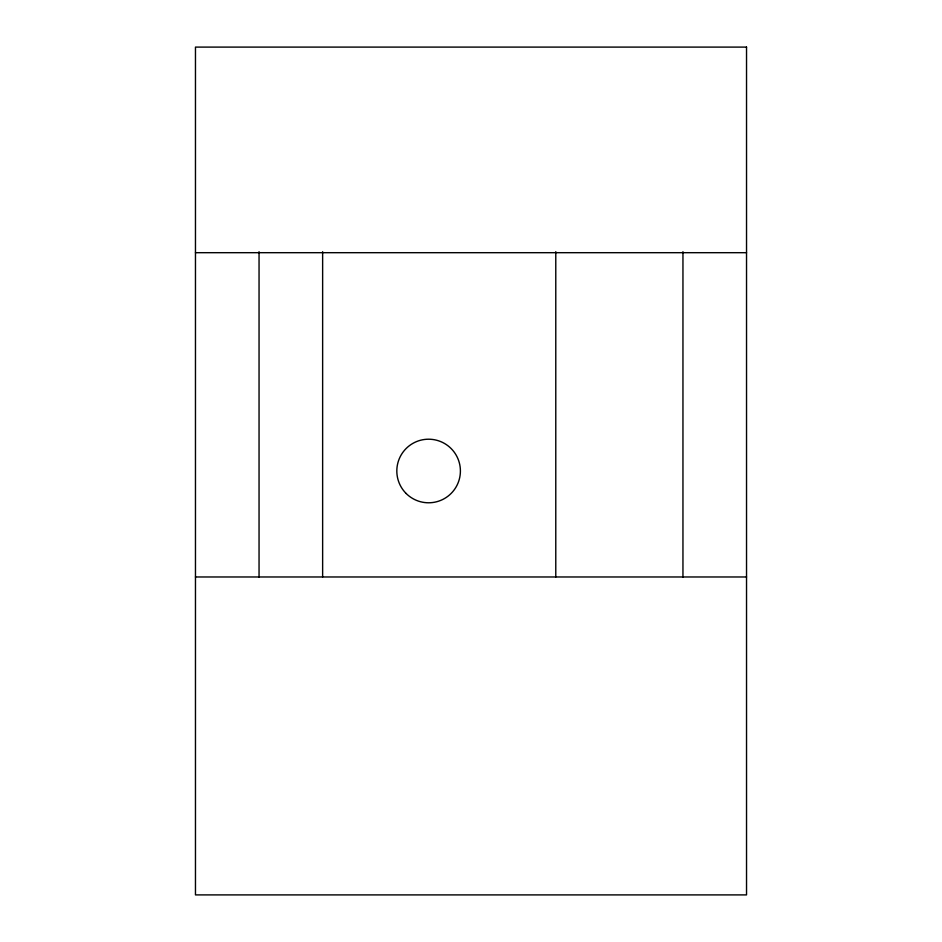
<?xml version="1.0" encoding="UTF-8"?>
<svg xmlns="http://www.w3.org/2000/svg" width="942" height="942" viewBox="0 0 942 942"><rect width="100%" height="100%" fill="white"/><g stroke="black" fill="none" stroke-linecap="round" stroke-linejoin="round"><path stroke-width="1.41" d="M195.465 252.691L746.535 252.691M195.465 576.975L746.535 576.975M682.95 251.691L682.95 577.222M555.78 251.691L555.78 576.975M322.635 251.691L322.635 576.975M259.05 251.691L259.05 577.222M746.535 47.1L195.465 47.1L195.465 894.9L746.535 894.9L746.535 47.1M406.132 493.478A31.793 31.793 0 0 0 459.319 479.231A31.793 31.793 0 0 0 420.379 440.291A31.793 31.793 0 0 0 406.132 493.478"/></g></svg>
